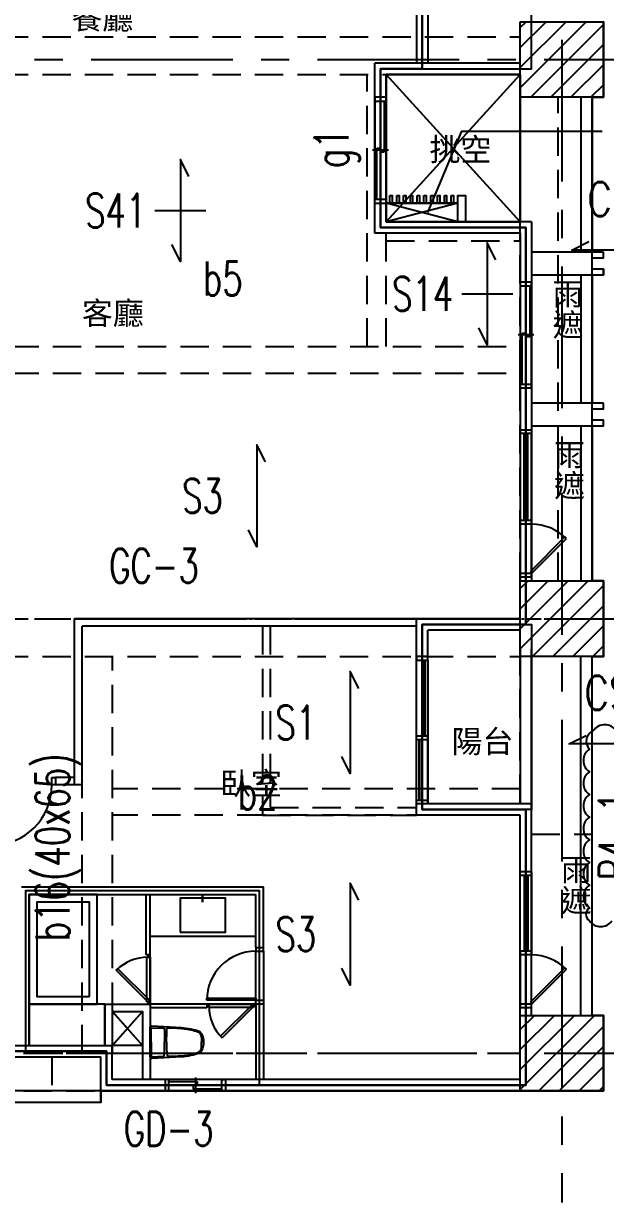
# Model space of a CAD drawing. Header units: millimetres. Extents: x -3377 to 119122, y -22007 to 15479.
# Drawn here: x 66414 to 67184, y 797 to 2357 of the extents above; entities that cross this region are included whole.
import ezdxf
from ezdxf.enums import TextEntityAlignment as Align

# ---------------------------------------------------------------- set-up
doc = ezdxf.new("R2010")
doc.units = ezdxf.units.MM
doc.header["$LTSCALE"] = 150
doc.header["$MEASUREMENT"] = 0
for name, pattern in [('CENTER', [2, 1.25, -0.25, 0.25, -0.25]), ('CONTINOUS', [0]), ('HIDDEN', [0.375, 0.25, -0.125])]:
    doc.linetypes.add(name, pattern=pattern)
doc.layers.get('0').update_dxf_attribs({"plot": 0})
for name, color, linetype, plot in [('AREA', 3, 'Continuous', False), ('S-ARCH', 252, 'Continuous', False), ('S-CLOUD_20220217(結構依建築圖2022-0216修改)', 4, 'Continuous', False)]:
    doc.layers.add(name, color=color, linetype=linetype, plot=plot)
for name, color, linetype in [('area2', 6, 'Continuous'), ('ASSLN', 8, 'Continuous'), ('COL', 1, 'Continuous'), ('DIM1', 7, 'Continuous'), ('GRID', 5, 'CENTER'), ('OPEN', 4, 'Continuous'), ('S-COL', 7, 'Continuous'), ('S-COLB', 4, 'HIDDEN'), ('S-GRID', 1, 'CENTER'), ('S-HATCH-COL', 13, 'Continuous'), ('S-OPEN', 13, 'Continuous'), ('S-RCBMB', 3, 'HIDDEN'), ('S-RCBMG', 2, 'HIDDEN'), ('S-SLAB', 5, 'Continuous'), ('S-SLABT', 2, 'Continuous'), ('S-TEXTB', 3, 'Continuous'), ('S-TEXTG', 2, 'Continuous'), ('TEXT', 2, 'Continuous'), ('TOIL', 6, 'Continuous'), ('WALL', 2, 'Continuous'), ('WALL-IN', 3, 'Continuous'), ('WALL2', 3, 'Continuous'), ('WALL3', 4, 'Continuous')]:
    doc.layers.add(name, color=color, linetype=linetype)
doc.styles.add('3E', font='simplex.shx', dxfattribs={"width": 0.8, "height": 45, "bigfont": 'dayus.shx'})
doc.styles.add('CS4', font='romans.shx', dxfattribs={"width": 0.7, "height": 45, "bigfont": 'lsp.shx'})
doc.styles.add('HH', font='')
doc.styles.add('HHV', font='')
doc.styles.get('HH').set_extended_font_data('Microsoft JhengHei')
doc.styles.get('HHV').set_extended_font_data('@微軟正黑體')

# ---------------------------------------------------------------- blocks, each defined once
blk = doc.blocks.new('LINE(2)')
at = {"layer": 'S-GRID'}
for points in [[(-5535.87, -344.9), (-5535.87, -3083.41)], [(-8859.11, -1570.91), (-5430.87, -1570.91)], [(-8859.11, -2310.91), (-5430.87, -2310.91)], [(-8859.11, -2885.91), (-5430.87, -2885.91)]]:
    blk.add_lwpolyline(points, dxfattribs=at)
blk = doc.blocks.new('COL(2F-16F)')
for points in [[(-5590.9, -1520.9), (-5480.9, -1520.9), (-5480.9, -1620.9), (-5590.9, -1620.9)], [(-5590.9, -2260.9), (-5480.9, -2260.9), (-5480.9, -2360.9), (-5590.9, -2360.9)], [(-5590.9, -2835.9), (-5480.9, -2835.9), (-5480.9, -2935.9), (-5590.9, -2935.9)]]:
    blk.add_lwpolyline(points, close=True)
blk = doc.blocks.new('$PWS001115O08HK0DW0000DW2')
at = {"color": 0, "linetype": 'Continuous'}
for p, q in [((-55, 7.5), (-50, 7.5)), ((-50, 7.5), (-50, -7.5)), ((50, 7.5), (-50, 7.5)), ((50, 2.5), (-50, 2.5)), ((55, 7.5), (50, 7.5)), ((50, 7.5), (50, -7.5)), ((-50, -7.5), (-55, -7.5)), ((50, -2.5), (-50, -2.5)), ((-50, -7.5), (50, -7.5)), ((50, -7.5), (55, -7.5))]:
    blk.add_line(p, q, dxfattribs=at)
blk = doc.blocks.new('$PDS002515O05SC0DW00008C10')
at = {"color": 0, "linetype": 'Continuous', "lineweight": -2}
for p, q in [((-13.5, 53.5), (-15.6, 51.3)), ((-15.6, 51.3), (30.4, 5.4)), ((32.5, 7.5), (-13.5, 53.5)), ((-37.5, 7.5), (-32.5, 7.5)), ((-32.5, 7.5), (-32.5, -7.5)), ((32.5, 7.5), (-32.5, 7.5)), ((30.4, 5.4), (32.5, 7.5)), ((37.5, 7.5), (32.5, 7.5)), ((32.5, 7.5), (32.5, -7.5)), ((-32.5, -7.5), (-37.5, -7.5)), ((-32.5, -7.5), (32.5, -7.5)), ((32.5, -7.5), (37.5, -7.5))]:
    blk.add_line(p, q, dxfattribs=at)
blk.add_arc((32.5, 7.5), 65, 135, 180, dxfattribs=at)
blk = doc.blocks.new('$PWS002115O06680DW0000DW2')
at = {"color": 0, "linetype": 'Continuous'}
for p, q in [((-40, 7.5), (-35, 7.5)), ((-35, 7.5), (-35, -7.5)), ((35, 7.5), (-35, 7.5)), ((-35, 5), (2.5, 5)), ((35, 0), (-35, 0)), ((-2.5, -5), (-2.5, 0)), ((0, -10.5), (0, 10.5)), ((2.5, 5), (2.5, 0)), ((40, 7.5), (35, 7.5)), ((35, 7.5), (35, -7.5)), ((-35, -7.5), (-40, -7.5)), ((-35, -7.5), (35, -7.5)), ((35, -5), (-2.5, -5)), ((35, -7.5), (40, -7.5))]:
    blk.add_line(p, q, dxfattribs=at)
blk = doc.blocks.new('A$C16E17CE1')
at = {"color": 252}
for p, q in [((970, 505), (792.5, 700)), ((792.5, 505), (970, 700)), ((970, 505), (970, 700)), ((1050, 670), (1050, 465)), ((1065, 670), (1065, 465)), ((1050, 435), (1050, 265)), ((1065, 435), (1065, 265)), ((1050, 235), (1050, 30)), ((1065, 235), (1065, 30)), ((430, -540), (470, -585)), ((430, -585), (470, -540)), ((470, -585), (430, -585)), ((415, -645), (-25, -645))]:
    blk.add_line(p, q, dxfattribs=at)
at = {"color": 252, "linetype": 'HIDDEN'}
for p, q in [((985, 435), (1065, 435)), ((985, -305), (1065, -305)), ((350, -600), (350, -645))]:
    blk.add_line(p, q, dxfattribs=at)
at = {"color": 252}
for points in [[(792.5, 700), (792.5, 505), (970, 505)], [(887.5, 530), (792.5, 530), (792.5, 505), (887.5, 505), (792.5, 530), (887.5, 530), (792.5, 505)], [(1050, -545), (1050, -70)], [(1065, -545), (1065, -70)], [(-25, -645), (-25, -660), (-25, -660), (415, -660), (415, -645)]]:
    blk.add_lwpolyline(points, dxfattribs=at)
at = {"color": 252, "linetype": 'HIDDEN'}
for points in [[(628.8, -30), (628.8, -280), (832.5, -280)], [(638.8, -30), (638.8, -270), (832.5, -270)]]:
    blk.add_lwpolyline(points, dxfattribs=at)
at = {"layer": 'AREA', "color": 252}
blk.add_lwpolyline([(840, 1022.5), (840, 707.5), (785, 707.5), (785, 497.5), (977.5, 497.5), (977.5, -27.5), (840, -27.5), (840, -272.5), (840, -272.5), (977.5, -272.5), (977.5, -637.5), (422.5, -637.5), (422.5, -592.5), (-127.5, -592.5), (-127.5, -252.5), (-332.5, -252.5), (-332.5, -252.5), (-557.5, -252.5), (-557.5, -592.5), (-827.5, -592.5)], dxfattribs=at)
for points in [[(840, 707.5), (985, 707.5), (985, 1022.5), (840, 1022.5)], [(985, -272.5), (840, -272.5), (840, -27.5), (985, -27.5)]]:
    blk.add_lwpolyline(points, close=True, dxfattribs=at)
at = {"layer": 'area2', "color": 252}
blk.add_lwpolyline([(-127.5, -592.5), (422.5, -592.5), (422.5, -637.5), (977.5, -637.5), (977.5, -272.5), (840, -272.5), (840, -272.5), (840, -27.5), (977.5, -27.5), (977.5, 497.5), (785, 497.5), (785, 707.5), (840, 707.5), (840, 1022.5)], dxfattribs=at)
at = {"layer": 'ASSLN', "color": 252}
for points in [[(797.5, 540), (800.5, 540), (800.5, 530), (797.5, 530)], [(806.5, 540), (809.5, 540), (809.5, 530), (806.5, 530)], [(815.5, 540), (818.5, 540), (818.5, 530), (815.5, 530)], [(824.5, 540), (827.5, 540), (827.5, 530), (824.5, 530)], [(833.5, 540), (836.5, 540), (836.5, 530), (833.5, 530)], [(842.5, 540), (845.5, 540), (845.5, 530), (842.5, 530)], [(851.5, 540), (854.5, 540), (854.5, 530), (851.5, 530)], [(860.5, 540), (863.5, 540), (863.5, 530), (860.5, 530)], [(869.5, 540), (872.5, 540), (872.5, 530), (869.5, 530)], [(878.5, 540), (881.5, 540), (881.5, 530), (878.5, 530)]]:
    blk.add_lwpolyline(points, close=True, dxfattribs=at)
at = {"layer": 'COL', "color": 252}
blk.add_line((1080, 442.5), (1080, 435, 1.1), dxfattribs=at)
for points in [[(970, 770), (1080, 770), (1080, 670), (970, 670)], [(970, 30), (1080, 30), (1080, -70), (970, -70)], [(970, -545), (1080, -545), (1080, -645), (970, -645)]]:
    blk.add_lwpolyline(points, close=True, dxfattribs=at)
at = {"layer": 'DIM1', "color": 252}
blk.add_lwpolyline([(315, -592.5), (422.5, -592.5), (422.5, -637.5), (624, -637.5), (625, -637.5), (625, -380), (315, -380), (315, -592.5)], dxfattribs=at)
at = {"layer": 'GRID', "color": 252, "ltscale": 0.1}
blk.add_line((379, -20), (1493.5, -20), dxfattribs=at)
at = {"layer": 'OPEN', "color": 252, "linetype": 'Continuous'}
for p, q in [((777.5, 670), (777.5, 665)), ((777.5, 665), (792.5, 665)), ((777.5, 665), (777.5, 535)), ((785, 665), (785, 535)), ((790, 665), (790, 597.5)), ((792.5, 665), (792.5, 670)), ((792.5, 535), (792.5, 665)), ((795.5, 600), (774.5, 600)), ((780, 535), (780, 602.5)), ((780, 602.5), (785, 602.5)), ((790, 597.5), (785, 597.5)), ((777.5, 530), (777.5, 535)), ((777.5, 535), (792.5, 535)), ((792.5, 535), (792.5, 530)), ((970, 425.5), (970, 420.5)), ((985, 420.5), (985, 425.5)), ((970, 420.5), (985, 420.5)), ((970, 420.5), (970, 290.5)), ((977.5, 420.5), (977.5, 290.5)), ((982.5, 420.5), (982.5, 353)), ((985, 290.5), (985, 420.5)), ((988, 355.5), (967, 355.5)), ((972.5, 290.5), (972.5, 358)), ((972.5, 358), (977.5, 358)), ((982.5, 353), (977.5, 353)), ((970, 285.5), (970, 290.5)), ((970, 290.5), (985, 290.5)), ((985, 290.5), (985, 285.5)), ((970, 225), (970, 230)), ((985, 225), (970, 225)), ((970, 225), (970, 110)), ((975, 110), (975, 225)), ((980, 110), (980, 225)), ((985, 230), (985, 225)), ((985, 110), (985, 225)), ((985, 110), (970, 110)), ((970, 110), (970, 105)), ((985, 105), (985, 110)), ((832.5, -70, -1.1), (832.5, -75, -1.1)), ((832.5, -75, -1.1), (847.5, -75, -1.1)), ((832.5, -260, -1.1), (832.5, -75, -1.1)), ((843, -175, -1.1), (843, -75, -1.1)), ((844, -175, -1.1), (844, -75, -1.1)), ((847.5, -75, -1.1), (847.5, -70, -1.1)), ((847.5, -75, -1.1), (847.5, -260, -1.1)), ((832.5, -175, -1.1), (847.5, -175, -1.1)), ((832.5, -180, -1.1), (847.5, -180, -1.1)), ((836, -260, -1.1), (836, -180, -1.1)), ((837, -260, -1.1), (837, -180, -1.1)), ((837, -180, -1.1), (840, -180, -1.1)), ((840, -180, -1.1), (840, -175, -1.1)), ((840, -175, -1.1), (843, -175, -1.1)), ((840, -260, -1.1), (840, -180, -1.1)), ((350, -240), (350, -230)), ((350, -230), (355, -230)), ((355, -240), (350, -240)), ((832.5, -265, -1.1), (832.5, -260, -1.1)), ((832.5, -260, -1.1), (847.5, -260, -1.1)), ((847.5, -260, -1.1), (847.5, -265, -1.1)), ((970, -360), (970, -355)), ((985, -355), (985, -360)), ((985, -360), (970, -360)), ((970, -460), (970, -360)), ((975, -360), (975, -460)), ((980, -360), (980, -460)), ((985, -360), (985, -460)), ((620, -455), (620, -460)), ((620, -460), (630, -460)), ((620, -525), (620, -460)), ((630, -460), (630, -455)), ((630, -460), (630, -525)), ((985, -460), (970, -460)), ((970, -460), (970, -465)), ((985, -465), (985, -460)), ((555, -525), (555, -522)), ((555, -522), (620, -522)), ((620, -525), (555, -525)), ((620, -522), (620, -525)), ((620, -530), (620, -525)), ((620, -525), (630, -525)), ((630, -525), (630, -530))]:
    blk.add_line(p, q, dxfattribs=at)
at = {"layer": 'OPEN', "color": 252}
blk.add_line((985, 105), (970, 105), dxfattribs=at)
at = {"layer": 'OPEN', "color": 252, "linetype": 'Continuous', "lineweight": -2}
for p, q in [((970, -465), (970, -460)), ((985, -465), (970, -465)), ((970, -465), (970, -530)), ((985, -460), (985, -465)), ((985, -530), (985, -465)), ((1028.8, -481.9), (982.9, -527.9)), ((1031, -484), (1028.8, -481.9)), ((985, -530), (1031, -484)), ((985, -530), (970, -530)), ((970, -530), (970, -535)), ((982.9, -527.9), (985, -530)), ((985, -535), (985, -530))]:
    blk.add_line(p, q, dxfattribs=at)
at = {"layer": 'OPEN', "color": 252, "linetype": 'Continuous'}
for centre, radius, start, end in [((270, -240), 80, 270, 0), ((620, -525), 65, 90, 180)]:
    blk.add_arc(centre, radius, start, end, dxfattribs=at)
at = {"layer": 'OPEN', "color": 252, "linetype": 'Continuous', "lineweight": -2}
blk.add_arc((985, -530), 65, 45, 90, dxfattribs=at)
at = {"layer": 'TEXT', "color": 252}
blk.add_lwpolyline([(847.5, 517.5), (892.4, 625.2), (1078.2, 625.2)], dxfattribs=at)
at = {"layer": 'TOIL', "color": 252}
for p, q in [((475, -465), (475, -385)), ((480, -530), (480, -385)), ((480, -530), (480, -430)), ((480, -440), (620, -440)), ((480, -465), (475, -465)), ((420, -530), (320, -530)), ((477, -527), (475.5, -527)), ((620, -530), (480, -530)), ((555, -530), (555, -535)), ((555, -535), (480, -535)), ((617, -533), (617, -534.5)), ((548, -574.3), (548, -580.5)), ((548, -586.7), (548, -580.5))]:
    blk.add_line(p, q, dxfattribs=at)
at = {"layer": 'TOIL', "color": 252, "linetype": 'Continuous'}
for p, q in [((475.5, -527), (475.5, -468)), ((477, -465), (477, -468)), ((477, -468), (480, -468)), ((480, -468), (480, -465)), ((480, -468), (480, -527)), ((435.3, -485.3), (437.4, -483.2)), ((437.4, -483.2), (479.1, -524.9)), ((477, -527), (435.3, -485.3)), ((479.1, -524.9), (477, -527)), ((477, -530), (477, -527)), ((477, -527), (480, -527)), ((480, -527), (480, -530)), ((558, -530), (555, -530)), ((558, -533), (558, -530)), ((558, -530), (617, -530)), ((617, -533), (617, -530)), ((617, -530), (620, -530)), ((555, -533), (558, -533)), ((617, -534.5), (558, -534.5)), ((573.2, -572.6), (614.9, -530.9)), ((617, -533), (575.3, -574.7)), ((614.9, -530.9), (617, -533)), ((620, -533), (617, -533)), ((575.3, -574.7), (573.2, -572.6))]:
    blk.add_line(p, q, dxfattribs=at)
at = {"layer": 'TOIL', "color": 252}
for points in [[(410, -530), (410, -385), (320, -385), (320, -530)], [(520, -435), (580, -435), (580, -390), (520, -390)], [(400, -520), (400, -395), (330, -395), (330, -520)], [(420, -530), (320, -530), (320, -585), (420, -585)]]:
    blk.add_lwpolyline(points, close=True, dxfattribs=at)
at = {"layer": 'TOIL', "color": 252, "const_width": 3}
blk.add_lwpolyline([(549.5, -395.5), (549.5, -385.3)], dxfattribs=at)
at = {"layer": 'TOIL', "color": 252}
blk.add_lwpolyline([(550.6, -582.5, -0.194459), (545.7, -594.8, -0.07596), (521.7, -599.9), (482.5, -602), (480, -599.8), (480, -560.2), (482.5, -559), (521.5, -561.1, -0.07596), (545.7, -566.2, -0.194459), (550.6, -578.4)], format="xyb", close=True, dxfattribs=at)
for points in [[(481.3, -580.5), (481.3, -562.1, -0.332674), (481.9, -561.3), (498, -561.9, -0.271876), (498.7, -562.4, -0.013613), (499.1, -580.5, -43.172872)], [(481.3, -580.5), (481.3, -598.9, 0.332674), (481.9, -599.7), (498, -599.1, 0.271876), (498.7, -598.6, 0.013613), (499.1, -580.5, 43.172872)]]:
    blk.add_lwpolyline(points, format="xyb", dxfattribs=at)
at = {"layer": 'TOIL', "color": 252, "linetype": 'Continuous'}
for centre, start, end in [((477, -527), 90, 135), ((617, -533), 180, 225)]:
    blk.add_arc(centre, 59, start, end, dxfattribs=at)
at = {"layer": 'TOIL', "color": 252}
for centre, radius, start, end in [((-82.9, -557), 585.1, 357.7018, 359.5191), ((505.5, -725.1), 163.2, 83.1505, 91.169), ((517.7, -642.3), 79.5, 71.2752, 84.7588), ((541.1, -573.6), 6.93, 353.869, 72.5206), ((623.1, -583.4), 121.5, 178.6098, 187.2474), ((541.4, -587.5), 6.62, 292.881, 6.9927), ((508, -425.8), 173.1, 268.2114, 275.8192), ((525.8, -557.6), 40.3, 269.7388, 296.8929)]:
    blk.add_arc(centre, radius, start, end, dxfattribs=at)
at = {"layer": 'WALL', "color": 252}
for p, q in [((777.5, 490), (777.5, 715)), ((970, 715), (777.5, 715)), ((792.5, 505), (792.5, 700)), ((970, 700), (792.5, 700)), ((792.5, 670), (777.5, 670)), ((777.5, 530), (777.5, 570)), ((792.5, 530), (792.5, 570)), ((777.5, 530), (792.5, 530)), ((985, 505), (792.5, 505)), ((985, 505), (985, 30)), ((970, 490), (777.5, 490)), ((970, 490), (970, 30)), ((985, 425.5), (970, 425.5)), ((970, 285.5), (970, 325.5)), ((985, 285.5), (985, 325.5)), ((970, 285.5), (985, 285.5)), ((970, 230), (985, 230)), ((985, 35), (970, 35)), ((970, -20), (832.5, -20)), ((832.5, -280), (832.5, -20)), ((970, -35), (847.5, -35)), ((847.5, -265), (847.5, -35)), ((847.5, -70, -1.1), (832.5, -70, -1.1)), ((847.5, -265, -1.1), (832.5, -265, -1.1)), ((985, -265), (847.5, -265)), ((985, -545), (985, -265)), ((970, -280), (832.5, -280)), ((970, -545), (970, -280)), ((985, -355), (970, -355)), ((985, -355), (970, -355)), ((985, -535), (970, -535)), ((985, -535), (970, -535)), ((-25, -585), (430, -585)), ((430, -630), (430, -585)), ((-25, -600), (415, -600)), ((415, -601), (415, -600)), ((415, -645), (415, -601)), ((970, -630), (430, -630)), ((485, -630), (430, -630)), ((500, -630), (500, -645)), ((580, -630), (580, -645)), ((416, -645), (415, -645)), ((970, -645), (416, -645)), ((485, -645), (430, -645))]:
    blk.add_line(p, q, dxfattribs=at)
for points in [[(970, 1245), (970, 1030), (832.5, 1030), (832.5, 715)], [(985, 1245), (985, 1015), (847.5, 1015), (847.5, 715)]]:
    blk.add_lwpolyline(points, dxfattribs=at)
at = {"layer": 'WALL', "color": 252, "elevation": 1.1}
for points in [[(1080, 465), (985, 465), (985, 435), (1080, 435), (1080, 442.5), (1065, 442.5), (1065, 457.5), (1080, 457.5)], [(1080, 265), (985, 265), (985, 235), (1080, 235), (1080, 242.5), (1065, 242.5), (1065, 257.5), (1080, 257.5)]]:
    blk.add_lwpolyline(points, close=True, dxfattribs=at)
at = {"layer": 'WALL-IN', "color": 252, "linetype": 'CONTINOUS'}
for p, q in [((420, -530), (480, -530)), ((420, -530), (420, -585)), ((480, -530), (480, -630)), ((430, -540), (470, -540)), ((430, -540), (430, -585)), ((470, -540), (470, -630))]:
    blk.add_line(p, q, dxfattribs=at)
at = {"layer": 'WALL2', "color": 252}
for p, q in [((832.5, -20), (380, -20)), ((380, -240), (380, -20)), ((832.5, -30), (390, -30)), ((390, -240), (390, -30)), ((380, -230), (355, -230)), ((355, -230), (355, -240)), ((390, -240), (355, -240)), ((310, -375), (630, -375)), ((320, -585), (320, -385)), ((320, -385), (620, -385)), ((620, -455), (620, -385)), ((630, -455), (630, -375)), ((620, -455), (630, -455)), ((630, -530), (620, -530)), ((620, -530), (620, -630)), ((630, -530), (630, -630))]:
    blk.add_line(p, q, dxfattribs=at)
blk.add_lwpolyline([(887.5, 505), (887.5, 540), (897.5, 540), (897.5, 505)], dxfattribs=at)
at = {"layer": 'WALL3', "color": 252}
for p, q in [((970, -60), (970, -265)), ((985, -265), (985, -60))]:
    blk.add_line(p, q, dxfattribs=at)
at = {"layer": 'OPEN', "color": 252, "lineweight": -2, "rotation": 270}
for p in [(977.5, 72.5), (977.5, -497.5)]:
    blk.add_blockref('$PDS002515O05SC0DW00008C10', p, dxfattribs=at)
at = {"layer": 'OPEN', "color": 252, "extrusion": (0, 0, -1), "zscale": -1, "rotation": 90.00000000000004}
blk.add_blockref('$PWS001115O08HK0DW0000DW2', (-977.5, -410), dxfattribs=at)
at = {"layer": 'OPEN', "color": 252, "rotation": 180}
blk.add_blockref('$PWS002115O06680DW0000DW2', (540, -637.5), dxfattribs=at)
at = {"layer": 'TEXT', "color": 252, "style": 'HH'}
for s, p in [('餐廳', (416.8, 760)), ('挑空', (890.8, 586)), ('客廳', (430.7, 369.3)), ('陽台', (920, -197.4)), ('臥室', (613.4, -253.1))]:
    blk.add_text(s, height=30, dxfattribs=at).set_placement(p, align=Align.CENTER)
at = {"layer": 'TEXT', "color": 252, "style": 'HHV'}
for p in [(1017.5, 389.9), (1019.6, 177.2), (1028.5, -371.9)]:
    blk.add_text('雨遮', height=30, rotation=270, dxfattribs=at).set_placement(p, align=Align.CENTER)
blk = doc.blocks.new('2022-0217')
blk.add_blockref('A$C16E17CE1', (53991.1, -6171))

msp = doc.modelspace()

# ---------------------------------------------------------------- hatches: boundary and pattern name
at = {"layer": 'S-HATCH-COL'}
h = msp.add_hatch(dxfattribs=at)
h.set_pattern_fill('ANSI31', color=256, scale=150, style=0)
h.set_pattern_definition([(45, (24220.8, -3880.068), (-13.258252, 13.258252), [])])
h.paths.add_polyline_path([(67071.53, 2359.16), (67181.53, 2359.16), (67181.53, 2259.16), (67071.53, 2259.16)])
h.paths.add_polyline_path([(67071.53, 1619.16), (67181.53, 1619.16), (67181.53, 1519.16), (67071.53, 1519.16)])
h.paths.add_polyline_path([(67071.53, 1044.16), (67181.53, 1044.16), (67181.53, 944.16), (67071.53, 944.16)])
h.paths.add_polyline_path([(65966.53, 1044.16), (66076.53, 1044.16), (66076.53, 944.16), (65966.53, 944.16)])
h.paths.add_polyline_path([(65311.53, 1044.16), (65201.53, 1044.16), (65201.53, 944.16), (65311.53, 944.16)])
h.paths.add_polyline_path([(64296.53, 2934.16), (64406.53, 2934.16), (64406.53, 2834.16), (64296.53, 2834.16)])
h.paths.add_polyline_path([(64296.53, 2369.16), (64406.53, 2369.16), (64406.53, 2269.16), (64296.53, 2269.16)])
h.paths.add_polyline_path([(64296.53, 1634.16), (64406.53, 1634.16), (64406.53, 1534.16), (64296.53, 1534.16)])
h.paths.add_polyline_path([(64296.53, 1044.16), (64406.53, 1044.16), (64406.53, 944.16), (64296.53, 944.16)])
h.paths.add_polyline_path([(65281.53, 2934.16), (65196.53, 2934.16), (65196.53, 2834.16), (65281.53, 2834.16)])
h.paths.add_polyline_path([(66016.53, 1589.16), (66101.53, 1589.16), (66101.53, 1449.16), (66016.53, 1449.16)])
h.paths.add_polyline_path([(66016.53, 2414.16), (66101.53, 2414.16), (66101.53, 2274.16), (66016.53, 2274.16)])
h.paths.add_polyline_path([(65281.53, 2414.16), (65196.53, 2414.16), (65196.53, 2274.16), (65281.53, 2274.16)])
h.paths.add_polyline_path([(65196.53, 1589.16), (65281.53, 1589.16), (65281.53, 1449.16), (65196.53, 1449.16)])
h.paths.add_polyline_path([(66016.53, 2934.16), (66101.53, 2934.16), (66101.53, 2834.16), (66016.53, 2834.16)])
h.paths.add_polyline_path([(67071.53, 2934.16), (67181.53, 2934.16), (67181.53, 2834.16), (67071.53, 2834.16)])

# ---------------------------------------------------------------- linework, layer by layer
at = {"layer": 'S-CLOUD_20220217(結構依建築圖2022-0216修改)'}
msp.add_lwpolyline([(67198.29, 1420.97, 0.5205671), (67168.29, 1420.97, 0.5205671), (67162.87, 1396.4, 0.5205671), (67162.87, 1366.4, 0.5205671), (67162.87, 1336.4, 0.5205671), (67162.87, 1306.4, 0.5205671), (67162.87, 1276.4, 0.5205671), (67162.87, 1246.4, 0.5205671), (67162.87, 1216.4, 0.5205671), (67162.87, 1186.4, 0.5205671), (67162.87, 1169.41, 0.5205671), (67192.87, 1169.41, 0.5205671)], format="xyb", dxfattribs=at)
at = {"layer": 'S-OPEN'}
for p, q in [((66894.03, 2289.16), (67071.53, 2094.16)), ((67071.53, 2289.16), (66894.03, 2094.16)), ((66531.53, 1049.16), (66571.53, 1004.16)), ((66571.53, 1049.16), (66531.53, 1004.16))]:
    msp.add_line(p, q, dxfattribs=at)
at = {"layer": 'S-RCBMB'}
for p, q in [((66869.03, 1929.16), (66869.03, 2289.16)), ((66894.03, 1929.16), (66894.03, 2289.16)), ((66894.03, 2094.16), (67071.53, 2094.16)), ((66894.03, 2069.16), (67071.53, 2069.16)), ((66284.03, 1929.16), (67071.53, 1929.16)), ((66284.03, 1894.16), (67071.53, 1894.16)), ((66491.53, 994.16), (66491.53, 1519.16)), ((66531.53, 994.16), (66531.53, 1519.16)), ((67071.53, 1344.16), (66531.53, 1344.16)), ((67071.53, 1309.16), (66531.53, 1309.16))]:
    msp.add_line(p, q, dxfattribs=at)
at = {"layer": 'S-RCBMG'}
for p, q in [((66101.53, 2339.16), (67071.53, 2339.16)), ((66101.53, 2289.16), (67071.53, 2289.16)), ((67071.53, 1619.16), (67071.53, 2259.16)), ((67121.53, 1619.16), (67121.53, 2259.16)), ((66101.53, 1569.16), (67071.53, 1569.16)), ((66101.53, 1519.16), (67071.53, 1519.16)), ((67071.53, 1044.16), (67071.53, 1519.16)), ((67151.53, 1044.16), (67151.53, 1519.16)), ((66076.53, 994.16), (67071.53, 994.16)), ((66076.53, 944.16), (67071.53, 944.16))]:
    msp.add_line(p, q, dxfattribs=at)
at = {"layer": 'S-SLAB'}
msp.add_lwpolyline([(65216.53, 944.16), (65571.53, 944.16), (65776.53, 944.16), (66076.53, 944.16), (66076.53, 944.16), (66076.53, 929.16), (66516.53, 929.16), (66516.53, 944.16), (67181.53, 944.16), (67181.53, 1044.16), (67166.53, 1044.16), (67166.53, 1519.16), (67181.53, 1519.16), (67181.53, 1619.16), (67166.53, 1619.16), (67166.53, 2084.16), (67166.53, 2084.16), (67166.53, 2259.16), (67181.53, 2259.16), (67181.53, 2359.16)], dxfattribs=at)
for points in [[(66894.03, 2289.16), (67071.53, 2289.16), (67071.53, 2094.16), (66894.03, 2094.16)], [(66531.53, 1049.16), (66571.53, 1049.16), (66571.53, 1004.16), (66531.53, 1004.16)]]:
    msp.add_lwpolyline(points, close=True, dxfattribs=at)
at = {"layer": 'S-SLABT', "color": 1}
for p, q in [((66587.78, 2109.16), (66655.28, 2109.16)), ((66994.03, 1999.16), (67061.53, 1999.16))]:
    msp.add_line(p, q, dxfattribs=at)
for points in [[(66632.78, 2154.16), (66621.53, 2176.66), (66621.53, 2041.66), (66610.28, 2064.16)], [(67039.03, 2044.16), (67027.78, 2066.66), (67027.78, 1931.66), (67016.53, 1954.16)], [(67252.32, 2045.74), (67274.82, 2056.99), (67139.82, 2056.99), (67162.32, 2068.24)], [(66734.03, 1776.66), (66722.78, 1799.16), (66722.78, 1664.16), (66711.53, 1686.66)], [(66857.78, 1476.66), (66846.53, 1499.16), (66846.53, 1364.16), (66835.28, 1386.66)], [(67248.52, 1392.2), (67271.02, 1403.45), (67136.02, 1403.45), (67158.52, 1414.7)], [(66857.78, 1196.66), (66846.53, 1219.16), (66846.53, 1084.16), (66835.28, 1106.66)]]:
    msp.add_lwpolyline(points, dxfattribs=at)

# ---------------------------------------------------------------- block references
at = {"layer": 'S-ARCH'}
msp.add_blockref('2022-0217', (12110.4, 7760.14), dxfattribs=at)
at = {"layer": 'S-COL'}
msp.add_blockref('COL(2F-16F)', (72662.4, 3880.07), dxfattribs=at)
at = {"layer": 'S-COLB'}
msp.add_blockref('COL(2F-16F)', (72662.4, 3880.07), dxfattribs=at)
at = {"layer": 'S-GRID'}
msp.add_blockref('LINE(2)', (72662.4, 3880.07), dxfattribs=at)

# ---------------------------------------------------------------- texts
at = {"layer": 'S-SLABT', "color": 2, "style": '3E', "width": 0.8}
for p in [(67207.32, 2101.99), (67203.52, 1448.45)]:
    msp.add_text('CS0', height=45, dxfattribs=at).set_placement(p, align=Align.CENTER)
at = {"layer": 'S-SLABT', "color": 2, "style": 'CS4', "width": 0.7}
for s, p in [('S41', (66576.53, 2086.66)), ('S14', (66982.78, 1976.66)), ('S3', (66677.78, 1709.16)), ('S1', (66801.53, 1409.16)), ('S3', (66801.53, 1129.16))]:
    msp.add_text(s, height=45, dxfattribs=at).set_placement(p, align=Align.RIGHT)
at = {"layer": 'S-TEXTB', "linetype": 'Continuous', "style": 'CS4', "width": 0.7}
for s, p in [('g1', (66829.03, 2191.66)), ('b16(40x65)', (66455.69, 1266.66))]:
    msp.add_text(s, height=45, rotation=90, dxfattribs=at).set_placement(p, align=Align.MIDDLE)
for s, p in [('b5', (66677.78, 2019.16, 0)), ('b2', (66724.03, 1339.16, 0))]:
    msp.add_text(s, height=45, dxfattribs=at).set_placement(p, align=Align.MIDDLE)
at = {"layer": 'S-TEXTG', "style": 'CS4', "width": 0.7}
msp.add_text('GC-3', height=45, dxfattribs=at).set_placement((66586.53, 1639.16, -0.54), align=Align.MIDDLE)
msp.add_text('GD-3', height=45, dxfattribs=at).set_placement((66546.53, 894.16, 0), align=Align.MIDDLE_LEFT)
at = {"layer": 'S-TEXTG', "insert": (67231.53, 1281.66), "char_height": 45, "attachment_point": 5, "rotation": 90, "line_spacing_factor": 0.7, "style": 'CS4'}
msp.add_mtext('B4-1\\P(80x65)', dxfattribs=at)

doc.saveas('drawing.dxf')
